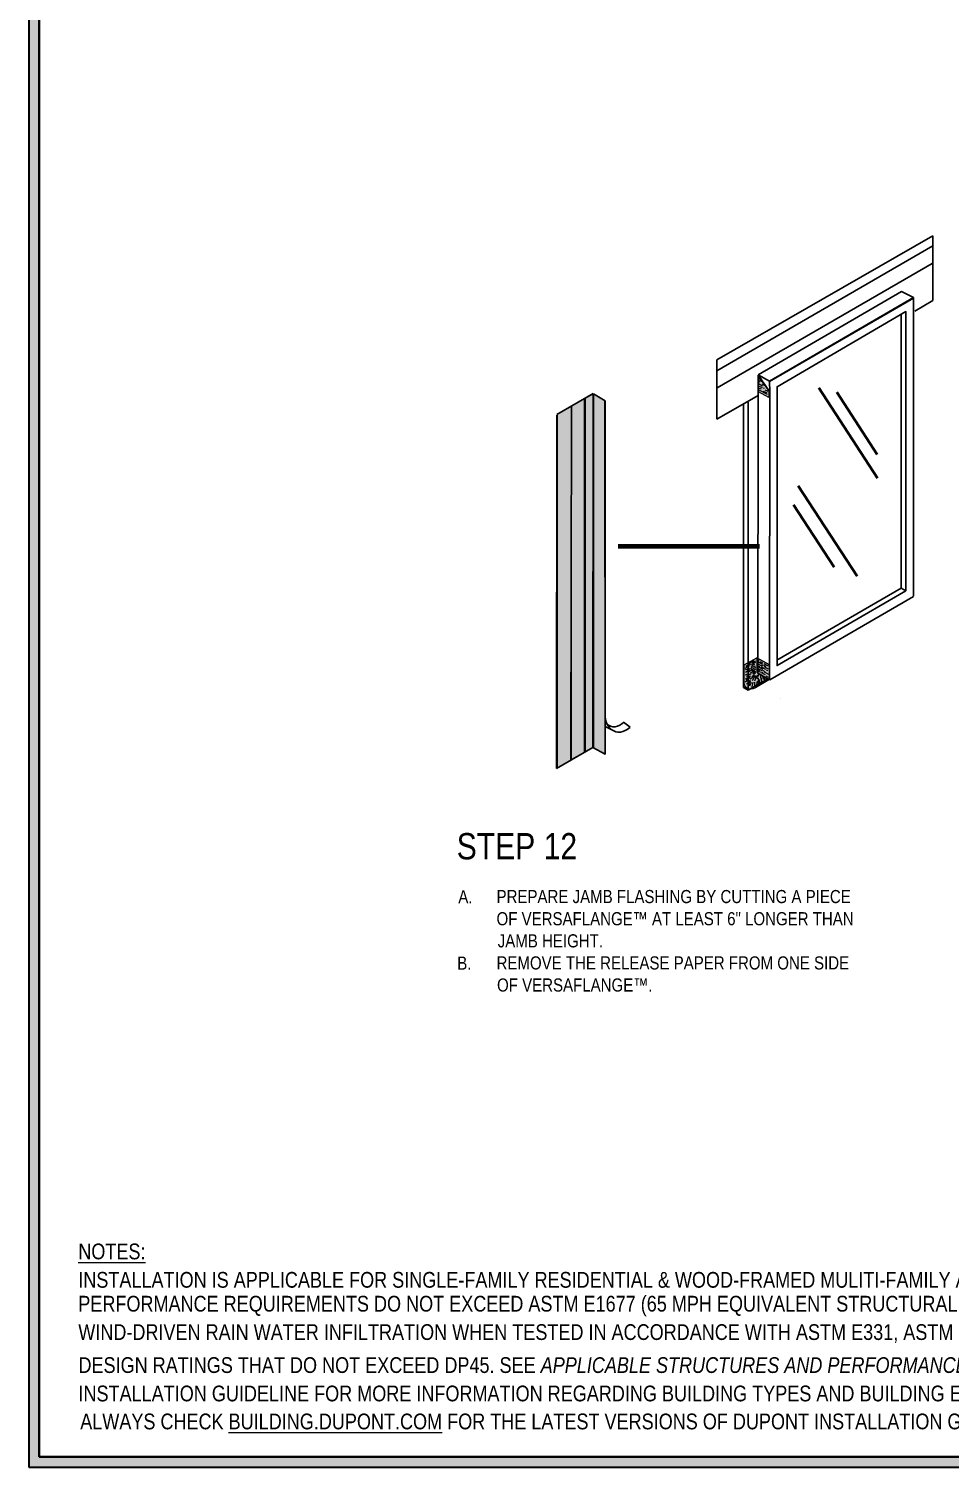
# Model space of a CAD drawing. Header units: inches. Extents: x -20.7 to 76.3, y -55.2 to 19.1.
# Drawn here: x -20.65 to -9.68, y -55.21 to -38.09 of the extents above; entities that cross this region are included whole.
import ezdxf

# ---------------------------------------------------------------- set-up
doc = ezdxf.new("R2010")
doc.units = ezdxf.units.IN
doc.header["$MEASUREMENT"] = 0
for name, color, linetype, lineweight in [('.ATI-HATCH', 7, 'Continuous', 0), ('.ATI-TEXT', 7, 'Continuous', 0), ('G-ANNO-TTLB', 7, 'Continuous', 0), ('TYVEK', 7, 'Continuous', 0)]:
    doc.layers.add(name, color=color, linetype=linetype, lineweight=lineweight)

# ---------------------------------------------------------------- blocks, each defined once
blk = doc.blocks.new('Block_37')
at = {"layer": 'TYVEK', "true_color": 0xe6e6e6, "transparency": 33554687}
h = blk.add_hatch(color=254, dxfattribs=at)
h.dxf.hatch_style = 2
h.paths.add_polyline_path([(-11.963, -42.217), (-11.943, -42.246), (-11.963, -42.235)])
h = blk.add_hatch(color=254, dxfattribs=at)
h.dxf.hatch_style = 2
h.paths.add_polyline_path([(-11.841, -42.395), (-11.841, -42.479), (-11.963, -42.409), (-11.963, -42.235), (-11.943, -42.246), (-11.942, -42.247), (-11.907, -42.298), (-11.893, -42.319), (-11.877, -42.343)])
at = {"layer": 'TYVEK', "color": 250, "lineweight": 9, "true_color": 0x231f20}
for p, q in [((-11.936, -42.269), (-11.963, -42.252)), ((-11.947, -42.294), (-11.963, -42.284)), ((-11.915, -42.344), (-11.963, -42.315)), ((-11.918, -42.363), (-11.963, -42.345)), ((-11.929, -42.38), (-11.963, -42.367)), ((-11.857, -42.442), (-11.963, -42.386)), ((-11.909, -42.363), (-11.896, -42.369)), ((-11.86, -42.423), (-11.908, -42.405)), ((-11.888, -42.388), (-11.855, -42.403))]:
    blk.add_line(p, q, dxfattribs=at)
at = {"layer": 'TYVEK', "color": 250, "lineweight": 18, "true_color": 0x231f20}
for points in [[(-11.963, -42.217), (-11.943, -42.246), (-11.963, -42.235)], [(-11.877, -42.343), (-11.841, -42.395), (-11.841, -42.479), (-11.963, -42.409), (-11.963, -42.217), (-11.943, -42.246), (-11.942, -42.247), (-11.907, -42.298), (-11.893, -42.319)], [(-11.841, -42.395), (-11.841, -42.479), (-11.963, -42.409), (-11.963, -42.235), (-11.943, -42.246), (-11.942, -42.247), (-11.907, -42.298), (-11.893, -42.319), (-11.877, -42.343)]]:
    blk.add_lwpolyline(points, close=True, dxfattribs=at)
at = {"layer": 'TYVEK', "color": 250, "lineweight": 9, "true_color": 0x231f20}
for points in [[(-11.907, -42.298), (-11.907, -42.298), (-11.954, -42.274)], [(-11.877, -42.343), (-11.877, -42.343), (-11.917, -42.325)], [(-11.893, -42.319), (-11.893, -42.319), (-11.914, -42.311)]]:
    blk.add_lwpolyline(points, dxfattribs=at)
blk = doc.blocks.new('Block_347')
at = {"layer": 'TYVEK', "color": 3, "lineweight": 25, "true_color": 0x00ff00}
for points in [[(-10.261, -41.219)], [(-11.972, -42.209)]]:
    blk.add_lwpolyline(points, dxfattribs=at)
blk = doc.blocks.new('Block_348')
at = {"layer": 'TYVEK', "color": 3, "lineweight": 25, "true_color": 0x00ff00}
for points in [[(-11.972, -42.209)], [(-11.833, -42.285)]]:
    blk.add_lwpolyline(points, dxfattribs=at)
blk = doc.blocks.new('Block_349')
at = {"layer": 'TYVEK', "color": 3, "lineweight": 25, "true_color": 0x00ff00}
for p, q in [((-11.833, -45.838), (-11.972, -45.761)), ((-12.088, -45.962), (-12.141, -45.932))]:
    blk.add_line(p, q, dxfattribs=at)
blk = doc.blocks.new('Block_350')
at = {"layer": 'TYVEK', "color": 3, "lineweight": 25, "true_color": 0x00ff00}
for p, q in [((-10.265, -44.749), (-10.265, -41.488)), ((-11.746, -45.607), (-10.265, -44.749))]:
    blk.add_line(p, q, dxfattribs=at)
blk = doc.blocks.new('Block_346')
at = {"layer": 'TYVEK', "color": 3, "lineweight": 25, "true_color": 0x00ff00}
for p, q in [((-10.12, -41.296), (-11.832, -42.287)), ((-10.119, -44.844), (-10.119, -41.292)), ((-11.968, -42.454), (-11.972, -45.761)), ((-11.831, -42.413), (-11.833, -45.838)), ((-12.141, -42.554), (-12.141, -45.932)), ((-12.089, -42.532), (-12.089, -45.962)), ((-11.831, -45.838), (-10.119, -44.848)), ((-10.209, -44.782), (-10.265, -44.749)), ((-12.089, -45.962), (-11.853, -45.827))]:
    blk.add_line(p, q, dxfattribs=at)
at = {"layer": 'TYVEK', "color": 252, "lineweight": 35, "true_color": 0x848484}
for p, q in [((-11.245, -42.364), (-10.546, -43.44)), ((-11.032, -42.413), (-10.551, -43.156)), ((-11.491, -43.53), (-10.791, -44.607)), ((-11.546, -43.756), (-11.065, -44.499))]:
    blk.add_line(p, q, dxfattribs=at)
at = {"layer": 'TYVEK', "color": 3, "lineweight": 25, "true_color": 0x00ff00}
for points in [[(-10.209, -44.782), (-10.209, -41.456), (-11.743, -42.35), (-11.743, -45.67), (-10.209, -44.782)], [(-12.089, -42.287)]]:
    blk.add_lwpolyline(points, dxfattribs=at)
at = {"layer": 'TYVEK'}
for name in ['Block_347', 'Block_350', 'Block_348', 'Block_349']:
    blk.add_blockref(name, (0, 0), dxfattribs=at)
blk = doc.blocks.new('Block_351')
at = {"layer": 'TYVEK', "color": 3, "lineweight": 25, "true_color": 0x00ff00}
for points in [[(-10.376, -41.291)], [(-11.968, -42.212)]]:
    blk.add_lwpolyline(points, dxfattribs=at)
blk = doc.blocks.new('Block_352')
at = {"layer": 'TYVEK', "color": 1, "lineweight": 25, "true_color": 0xff0000}
for p in [(-11.968, -42.212), (-11.833, -42.285)]:
    blk.add_line(p, (-11.831, -42.413), dxfattribs=at)
blk = doc.blocks.new('Block_383')
at = {"layer": 'TYVEK', "true_color": 0xe6e6e6, "transparency": 33554687}
h = blk.add_hatch(color=254, dxfattribs=at)
h.dxf.hatch_style = 2
edge = h.paths.add_edge_path()
edge.add_spline(control_points=[(-11.985, -45.75), (-11.985, -45.75), (-11.985, -45.576), (-11.985, -45.576), (-11.985, -45.576), (-12.136, -45.663), (-12.136, -45.663), (-12.136, -45.663), (-12.136, -45.855), (-12.136, -45.855), (-12.136, -45.942), (-12.075, -45.977), (-12.001, -45.933), (-12.001, -45.933), (-11.834, -45.837), (-11.834, -45.837), (-11.834, -45.837), (-11.985, -45.75), (-11.985, -45.75)], knot_values=[0, 0, 0, 0, 1, 1, 1, 2, 2, 2, 3, 3, 3, 4, 4, 4, 5, 5, 5, 6, 6, 6, 6], degree=3, periodic=0)
h = blk.add_hatch(color=254, dxfattribs=at)
h.dxf.hatch_style = 2
h.paths.add_polyline_path([(-11.834, -45.838), (-11.834, -45.663), (-11.985, -45.576), (-11.985, -45.75)])
at = {"layer": 'TYVEK', "color": 250, "lineweight": 9, "true_color": 0x231f20}
for p, q in [((-12.121, -45.701), (-12.069, -45.67)), ((-12.119, -45.715), (-12.073, -45.699)), ((-12.119, -45.748), (-12.072, -45.721)), ((-12.066, -45.652), (-12.113, -45.679)), ((-12.099, -45.723), (-12.042, -45.7)), ((-12.095, -45.654), (-12.018, -45.61)), ((-12.091, -45.748), (-12.031, -45.718)), ((-12.059, -45.656), (-12.047, -45.649)), ((-12.051, -45.678), (-12.006, -45.652)), ((-12.05, -45.692), (-11.998, -45.673)), ((-12.049, -45.715), (-11.997, -45.689)), ((-12.042, -45.736), (-11.995, -45.71)), ((-12.038, -45.636), (-11.998, -45.613)), ((-12.038, -45.654), (-11.997, -45.631)), ((-11.947, -45.685), (-11.975, -45.667)), ((-11.958, -45.614), (-11.973, -45.605)), ((-11.919, -45.733), (-11.969, -45.707)), ((-11.917, -45.68), (-11.967, -45.654)), ((-11.951, -45.731), (-11.966, -45.722)), ((-11.915, -45.656), (-11.964, -45.63)), ((-11.911, -45.716), (-11.961, -45.69)), ((-11.912, -45.641), (-11.94, -45.624)), ((-11.878, -45.715), (-11.928, -45.689)), ((-11.91, -45.673), (-11.926, -45.664)), ((-11.874, -45.681), (-11.902, -45.664)), ((-11.847, -45.676), (-11.897, -45.65)), ((-11.847, -45.711), (-11.897, -45.685)), ((-12.122, -45.864), (-12.082, -45.834)), ((-12.119, -45.779), (-12.077, -45.759)), ((-12.117, -45.828), (-12.061, -45.793)), ((-12.108, -45.796), (-12.048, -45.763)), ((-12.108, -45.89), (-12.061, -45.84)), ((-12.089, -45.915), (-12.06, -45.851)), ((-12.067, -45.911), (-12.048, -45.867)), ((-12.058, -45.755), (-12.006, -45.73)), ((-12.058, -45.829), (-12.013, -45.787)), ((-12.044, -45.804), (-11.999, -45.755)), ((-12.038, -45.923), (-12.026, -45.866)), ((-12.035, -45.846), (-12.001, -45.786)), ((-12.031, -45.752), (-11.996, -45.735)), ((-12.031, -45.766), (-11.995, -45.746)), ((-12.008, -45.852), (-11.989, -45.787)), ((-12.008, -45.915), (-12.007, -45.868)), ((-11.982, -45.896), (-11.977, -45.857)), ((-11.981, -45.828), (-11.978, -45.784)), ((-11.937, -45.754), (-11.966, -45.737)), ((-11.963, -45.8), (-11.966, -45.772)), ((-11.963, -45.883), (-11.965, -45.815)), ((-11.951, -45.835), (-11.951, -45.886)), ((-11.943, -45.783), (-11.938, -45.826)), ((-11.88, -45.781), (-11.93, -45.756)), ((-11.924, -45.871), (-11.928, -45.817)), ((-11.909, -45.756), (-11.924, -45.747)), ((-11.906, -45.834), (-11.913, -45.797)), ((-11.884, -45.745), (-11.912, -45.728)), ((-11.889, -45.852), (-11.897, -45.803)), ((-11.843, -45.775), (-11.893, -45.75)), ((-11.87, -45.841), (-11.876, -45.815)), ((-11.846, -45.813), (-11.874, -45.796)), ((-11.855, -45.733), (-11.87, -45.724))]:
    blk.add_line(p, q, dxfattribs=at)
at = {"layer": 'TYVEK', "color": 250, "lineweight": 18, "true_color": 0x231f20}
blk.add_lwpolyline([(-11.834, -45.838), (-11.834, -45.663), (-11.985, -45.576), (-11.985, -45.75)], close=True, dxfattribs=at)
for points in [[(-11.985, -45.75), (-11.985, -45.75), (-11.985, -45.576), (-11.985, -45.576), (-11.985, -45.576), (-12.136, -45.663), (-12.136, -45.663), (-12.136, -45.663), (-12.136, -45.855), (-12.136, -45.855), (-12.136, -45.942), (-12.075, -45.977), (-12.001, -45.933), (-12.001, -45.933), (-11.834, -45.837), (-11.834, -45.837), (-11.834, -45.837), (-11.985, -45.75), (-11.985, -45.75)], [(-11.985, -45.576), (-11.985, -45.576), (-12.136, -45.663), (-12.136, -45.663), (-12.136, -45.663), (-12.136, -45.855), (-12.136, -45.855), (-12.136, -45.942), (-12.075, -45.977), (-12.001, -45.933), (-12.001, -45.933), (-11.834, -45.837), (-11.834, -45.837), (-11.834, -45.837), (-11.834, -45.663), (-11.834, -45.663), (-11.834, -45.663), (-11.985, -45.576), (-11.985, -45.576)]]:
    blk.add_open_spline(points, degree=3, knots=[0, 0, 0, 0, 1, 1, 1, 2, 2, 2, 3, 3, 3, 4, 4, 4, 5, 5, 5, 6, 6, 6, 6], dxfattribs=at)
at = {"layer": 'TYVEK', "color": 250, "lineweight": 9, "true_color": 0x231f20}
blk.add_open_spline([(-12.109, -45.84), (-12.107, -45.838), (-12.062, -45.812), (-12.062, -45.812)], degree=3, dxfattribs=at)
blk = doc.blocks.new('Block_443')
at = {"layer": '.ATI-TEXT', "char_height": 0.2, "attachment_point": 7}
for s, insert in [('\\C18;\\c0;\\FArial Narrow|b0|i0|c1;\\H0.156250;\\W1.000000;A.', (-15.537, -48.5)), ('\\C18;\\c0;\\FArial Narrow|b0|i0|c1;\\H0.156250;\\W1.000000;PREPARE JAMB FLASHING BY CUTTING A PIECE', (-15.082, -48.5)), ('\\C18;\\c0;\\FArial Narrow|b0|i0|c1;\\H0.156250;\\W1.000000;OF VERSAFLANGE™ AT LEAST 6" LONGER THAN', (-15.082, -48.764)), ('\\C18;\\c0;\\FArial Narrow|b0|i0|c1;\\H0.156250;\\W1.000000;JAMB HEIGHT.', (-15.068, -49.027)), ('\\C18;\\c0;\\FArial Narrow|b0|i0|c1;\\H0.156250;\\W1.000000;B.', (-15.55, -49.29)), ('\\C18;\\c0;\\FArial Narrow|b0|i0|c1;\\H0.156250;\\W1.000000;REMOVE THE RELEASE PAPER FROM ONE SIDE', (-15.082, -49.29)), ('\\C18;\\c0;\\FArial Narrow|b0|i0|c1;\\H0.156250;\\W1.000000;OF VERSAFLANGE™.', (-15.076, -49.553))]:
    blk.add_mtext(s, dxfattribs=dict(at, insert=insert))
blk = doc.blocks.new('Block_479')
at = {"layer": '.ATI-TEXT', "char_height": 0.2, "attachment_point": 7}
for s, insert in [('\\L\\C18;\\c0;\\FArial Narrow|b0|i0|c1;\\H0.187500;\\W1.000000;NOTES:\\l', (-20.06, -52.741)), ('\\C18;\\c0;\\FArial Narrow|b0|i0|c1;\\H0.187500;\\W1.000000;INSTALLATION IS APPLICABLE FOR SINGLE-FAMILY RESIDENTIAL & WOOD-FRAMED MULITI-FAMILY AND LIGHT COMMERCIAL BUILDINGS WHEN ', (-20.06, -53.079)), ('\\C18;\\c0;\\FArial Narrow|b0|i0|c1;\\H0.187500;\\W1.000000;PERFORMANCE REQUIREMENTS DO NOT EXCEED ASTM E1677 (65 MPH EQUIVALENT STRUCTURAL LOAD AND 50 MPH (6.24 PSF) EQUIVALENT', (-20.06, -53.417)), ('\\C18;\\c0;\\FArial Narrow|b0|i0|c1;\\H0.187500;\\W1.000000;WIND-DRIVEN RAIN WATER INFILTRATION WHEN TESTED IN ACCORDANCE WITH ASTM E331, ASTM E1105, OR SIMILAR), AND WINDOW/DOOR', (-20.06, -53.755)), ('\\C18;\\c0;\\FArial Narrow|b0|i0|c1;\\H0.187500;\\W1.000000;DESIGN RATINGS THAT DO NOT EXCEED DP45. SEE \\FArial Narrow Italic|b0|i1|c1;APPLICABLE STRUCTURES AND PERFORMANCE CRITERIA \\FArial Narrow|b0|i0|c1;IN THE APPLICABLE DUPONT', (-20.058, -54.094)), ('\\C18;\\c0;\\FArial Narrow|b0|i0|c1;\\H0.187500;\\W1.000000;INSTALLATION GUIDELINE FOR MORE INFORMATION REGARDING BUILDING TYPES AND BUILDING ENVELOPE PERFORMANCE.  ', (-20.058, -54.432)), ('\\C18;\\c0;\\FArial Narrow|b0|i0|c1;\\H0.187500;\\W1.000000;ALWAYS CHECK \\L\\C160;\\c16730368;BUILDING.DUPON\\l\\LT\\l\\L.COM\\l\\C18;\\c0; FOR THE LATEST VERSIONS OF DUPONT INSTALLATION GUIDELINES AND OTHER PRODUCT LITERATURE.', (-20.037, -54.765))]:
    blk.add_mtext(s, dxfattribs=dict(at, insert=insert))

msp = doc.modelspace()

# ---------------------------------------------------------------- hatches: boundary and pattern name
at = {"layer": '.ATI-HATCH', "true_color": 0x808080, "transparency": 33554559}
h = msp.add_hatch(color=8, dxfattribs=at)
edge = h.paths.add_edge_path()
edge.add_spline(control_points=[(-13.929, -42.435), (-13.929, -42.435), (-14.027, -42.486), (-14.027, -42.486), (-14.027, -42.486), (-14.027, -46.7), (-14.027, -46.7), (-14.027, -46.7), (-13.929, -46.644), (-13.929, -46.644), (-13.929, -46.644), (-13.929, -42.435), (-13.929, -42.435)], knot_values=[0, 0, 0, 0, 1, 1, 1, 2, 2, 2, 3, 3, 3, 4, 4, 4, 4], degree=3, periodic=0)
edge = h.paths.add_edge_path()
edge.add_spline(control_points=[(-13.929, -42.435), (-13.929, -42.435), (-13.936, -46.647), (-13.936, -46.647), (-13.936, -46.647), (-13.789, -46.725), (-13.789, -46.725), (-13.789, -46.725), (-13.795, -42.52), (-13.795, -42.52)], knot_values=[0, 0, 0, 0, 1, 1, 1, 2, 2, 2, 3, 3, 3, 3], degree=3, periodic=0)
edge.add_line((-13.795, -42.52), (-13.929, -42.435))
at = {"layer": '.ATI-HATCH', "true_color": 0x808080, "transparency": 33554687}
h = msp.add_hatch(color=8, dxfattribs=at)
edge = h.paths.add_edge_path()
edge.add_spline(control_points=[(-14.027, -42.486), (-14.027, -42.486), (-14.189, -42.579), (-14.189, -42.579), (-14.189, -42.579), (-14.189, -46.789), (-14.189, -46.789), (-14.189, -46.789), (-14.027, -46.695), (-14.027, -46.695), (-14.027, -46.695), (-14.027, -42.486), (-14.027, -42.486)], knot_values=[0, 0, 0, 0, 1, 1, 1, 2, 2, 2, 3, 3, 3, 4, 4, 4, 4], degree=3, periodic=0)
edge = h.paths.add_edge_path()
edge.add_spline(control_points=[(-14.362, -42.68), (-14.362, -42.68), (-14.362, -46.889), (-14.362, -46.889), (-14.362, -46.889), (-14.189, -46.788), (-14.189, -46.788), (-14.189, -46.788), (-14.189, -42.579), (-14.189, -42.579)], knot_values=[0, 0, 0, 0, 1, 1, 1, 2, 2, 2, 3, 3, 3, 3], degree=3, periodic=0)
edge.add_line((-14.189, -42.579), (-14.362, -42.68))
at = {"layer": 'G-ANNO-TTLB', "true_color": 0xff00ff, "transparency": 33554687}
h = msp.add_hatch(color=6, dxfattribs=at)
edge = h.paths.add_edge_path()
edge.add_spline(control_points=[(20.038, -55.214), (20.038, -55.214), (-20.65, -55.214), (-20.65, -55.214), (-20.65, -55.214), (-20.65, -21.089), (-20.65, -21.089), (-20.65, -21.089), (20.038, -21.089), (20.038, -21.089), (20.038, -21.089), (20.038, -55.214), (20.038, -55.214)], knot_values=[0, 0, 0, 0, 1, 1, 1, 2, 2, 2, 3, 3, 3, 4, 4, 4, 4], degree=3, periodic=0)
edge = h.paths.add_edge_path()
edge.add_spline(control_points=[(-20.525, -21.214), (-20.525, -21.214), (-20.525, -55.089), (-20.525, -55.089), (-20.525, -55.089), (19.913, -55.089), (19.913, -55.089), (19.913, -55.089), (19.913, -21.214), (19.913, -21.214), (19.913, -21.214), (-20.525, -21.214), (-20.525, -21.214)], knot_values=[0, 0, 0, 0, 1, 1, 1, 2, 2, 2, 3, 3, 3, 4, 4, 4, 4], degree=3, periodic=0)
edge.add_line((-20.525, -21.214), (-20.525, -21.214))

# ---------------------------------------------------------------- linework, layer by layer
at = {"layer": '.ATI-HATCH'}
for points, knots in [([(-13.929, -42.435), (-13.929, -42.435), (-14.027, -42.486), (-14.027, -42.486), (-14.027, -42.486), (-14.027, -46.7), (-14.027, -46.7), (-14.027, -46.7), (-13.929, -46.644), (-13.929, -46.644), (-13.929, -46.644), (-13.929, -42.435), (-13.929, -42.435)], [0, 0, 0, 0, 1, 1, 1, 2, 2, 2, 3, 3, 3, 4, 4, 4, 4]), ([(-13.929, -42.435), (-13.929, -42.435), (-13.936, -46.647), (-13.936, -46.647), (-13.936, -46.647), (-13.789, -46.725), (-13.789, -46.725), (-13.789, -46.725), (-13.795, -42.52), (-13.795, -42.52)], [0, 0, 0, 0, 1, 1, 1, 2, 2, 2, 3, 3, 3, 3]), ([(-14.362, -42.68), (-14.362, -42.68), (-14.362, -46.889), (-14.362, -46.889), (-14.362, -46.889), (-14.189, -46.788), (-14.189, -46.788), (-14.189, -46.788), (-14.189, -42.579), (-14.189, -42.579)], [0, 0, 0, 0, 1, 1, 1, 2, 2, 2, 3, 3, 3, 3]), ([(-14.027, -42.486), (-14.027, -42.486), (-14.189, -42.579), (-14.189, -42.579), (-14.189, -42.579), (-14.189, -46.789), (-14.189, -46.789), (-14.189, -46.789), (-14.027, -46.695), (-14.027, -46.695), (-14.027, -46.695), (-14.027, -42.486), (-14.027, -42.486)], [0, 0, 0, 0, 1, 1, 1, 2, 2, 2, 3, 3, 3, 4, 4, 4, 4])]:
    msp.add_open_spline(points, degree=3, knots=knots, dxfattribs=at)
at = {"layer": 'G-ANNO-TTLB', "color": 6, "lineweight": 30, "true_color": 0xff00ff}
for p, q in [((-20.65, -21.089), (-20.65, -55.214)), ((-20.525, -21.214), (-20.525, -55.089)), ((-20.525, -55.089), (-20.525, -21.214)), ((-20.525, -55.089), (19.913, -55.089)), ((19.913, -55.089), (-20.525, -55.089)), ((-20.65, -55.214), (20.038, -55.214))]:
    msp.add_line(p, q, dxfattribs=at)
at = {"layer": 'G-ANNO-TTLB'}
for points in [[(20.038, -55.214), (20.038, -55.214), (-20.65, -55.214), (-20.65, -55.214), (-20.65, -55.214), (-20.65, -21.089), (-20.65, -21.089), (-20.65, -21.089), (20.038, -21.089), (20.038, -21.089), (20.038, -21.089), (20.038, -55.214), (20.038, -55.214)], [(-20.525, -21.214), (-20.525, -21.214), (-20.525, -55.089), (-20.525, -55.089), (-20.525, -55.089), (19.913, -55.089), (19.913, -55.089), (19.913, -55.089), (19.913, -21.214), (19.913, -21.214), (19.913, -21.214), (-20.525, -21.214), (-20.525, -21.214)]]:
    msp.add_open_spline(points, degree=3, knots=[0, 0, 0, 0, 1, 1, 1, 2, 2, 2, 3, 3, 3, 4, 4, 4, 4], dxfattribs=at)
at = {"layer": 'TYVEK', "color": 1, "lineweight": 25, "true_color": 0xff0000}
for p, q in [((-9.891, -40.554), (-12.459, -42.029)), ((-9.891, -41.322), (-9.891, -40.554)), ((-9.891, -40.674), (-12.459, -42.161)), ((-9.899, -40.883), (-12.456, -42.363)), ((-9.891, -41.322), (-10.104, -41.449)), ((-12.459, -42.738), (-12.459, -42.029)), ((-11.968, -42.212), (-11.968, -42.454)), ((-13.93, -42.431), (-14.363, -42.681)), ((-13.936, -46.647), (-13.93, -42.445)), ((-13.929, -42.433), (-13.79, -42.517)), ((-11.968, -42.454), (-12.459, -42.738)), ((-14.196, -46.797), (-14.19, -42.589)), ((-14.034, -46.703), (-14.034, -42.499)), ((-14.369, -46.897), (-14.363, -42.689)), ((-13.789, -46.241), (-13.79, -46.726)), ((-13.664, -46.458), (-13.789, -46.395)), ((-13.571, -46.344), (-13.493, -46.404)), ((-13.936, -46.647), (-14.369, -46.897)), ((-13.936, -46.647), (-13.79, -46.726))]:
    msp.add_line(p, q, dxfattribs=at)
at = {"layer": 'TYVEK', "color": 1, "lineweight": 211, "true_color": 0xff0000}
msp.add_line((-13.634, -44.247), (-11.954, -44.247), dxfattribs=at)
at = {"layer": 'TYVEK', "color": 3, "lineweight": 25, "true_color": 0x00ff00}
msp.add_line((-11.708, -46.059), (-11.708, -46.059), dxfattribs=at)
at = {"layer": 'TYVEK', "color": 1, "lineweight": 25, "true_color": 0xff0000}
msp.add_lwpolyline([(-11.968, -42.209), (-11.833, -42.283), (-10.119, -41.289), (-10.262, -41.217)], close=True, dxfattribs=at)
msp.add_lwpolyline([(-14.874, -48.084)], dxfattribs=at)
msp.add_open_spline([(-13.493, -46.408), (-13.493, -46.408), (-13.596, -46.485), (-13.664, -46.458), (-13.803, -46.401), (-13.789, -46.267), (-13.789, -46.241), (-13.789, -46.241), (-13.79, -42.517), (-13.79, -42.517)], degree=3, knots=[0, 0, 0, 0, 1, 1, 1, 2, 2, 2, 3, 3, 3, 3], dxfattribs=at)
msp.add_open_spline([(-13.773, -46.355), (-13.715, -46.432), (-13.619, -46.396), (-13.571, -46.348)], degree=3, dxfattribs=at)

# ---------------------------------------------------------------- block references
at = {"layer": '.ATI-TEXT'}
for name in ['Block_443', 'Block_479']:
    msp.add_blockref(name, (0, 0), dxfattribs=at)
at = {"layer": 'TYVEK'}
for name in ['Block_346', 'Block_351', 'Block_352', 'Block_37', 'Block_383']:
    msp.add_blockref(name, (0, 0), dxfattribs=at)

# ---------------------------------------------------------------- texts
at = {"layer": '.ATI-TEXT', "insert": (-15.556, -47.981), "char_height": 0.2, "attachment_point": 7}
msp.add_mtext('\\C18;\\c0;\\FArial Narrow|b0|i0|c1;\\H0.312500;\\W1.000000;STEP 12', dxfattribs=at)

doc.saveas('drawing.dxf')
